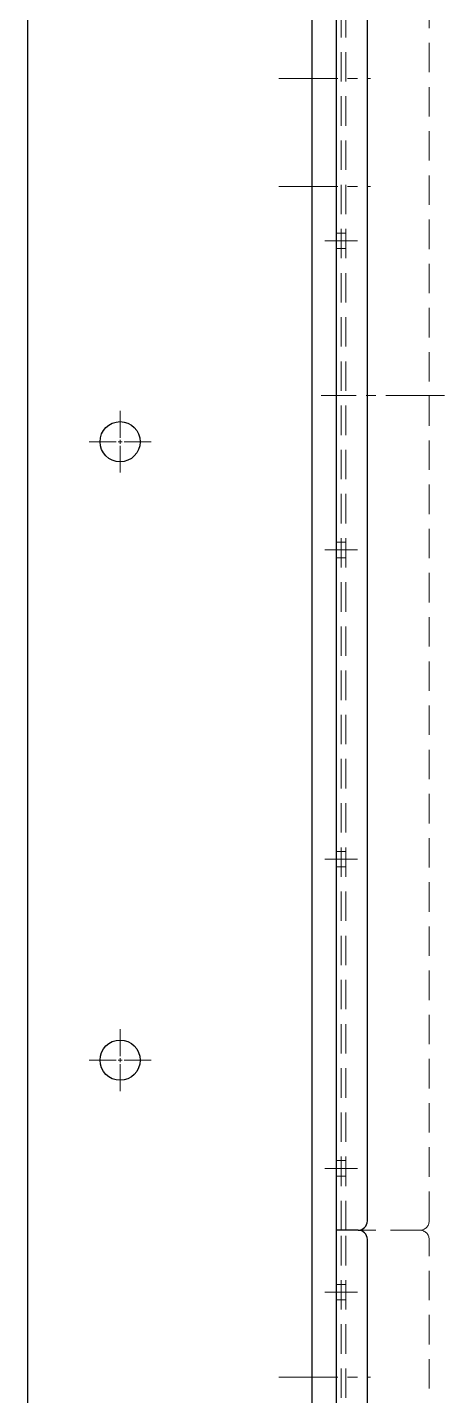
# Model space of a CAD drawing. Header units: millimetres. Extents: x 0 to 51411, y 0 to 16902.
# Drawn here: x 1445.7 to 1580.7, y 13792.4 to 14234.9 of the extents above; entities that cross this region are included whole.
import ezdxf

# ---------------------------------------------------------------- set-up
doc = ezdxf.new("R2010")
doc.units = ezdxf.units.MM
doc.linetypes.add('CENTER2', pattern=[28.575, 19.05, -3.175, 3.175, -3.175])
doc.linetypes.add('HIDDEN2', pattern=[4.7625, 3.175, -1.5875])
for name, color, linetype, lineweight in [('01_外形線', 7, 'Continuous', 25), ('03_かくれ線', 6, 'HIDDEN2', 13), ('04_中心線', 1, 'CENTER2', 9)]:
    doc.layers.add(name, color=color, linetype=linetype, lineweight=lineweight)

# ---------------------------------------------------------------- blocks, each defined once
blk = doc.blocks.new('*U1373')
at = {"layer": '04_中心線', "color": 0, "linetype": 'CENTER2', "transparency": 16777216}
for p, q in [((0, 1.3), (0, 10)), ((-10, 0), (-1.3, 0)), ((1.3, 0), (10, 0)), ((0, -10), (0, -1.3))]:
    blk.add_line(p, q, dxfattribs=at)
at = {"layer": '04_中心線', "color": 0, "linetype": 'Continuous', "transparency": 16777216}
for p, q in [((-0.65, 0), (0.65, 0)), ((0, -0.65), (0, 0.65))]:
    blk.add_line(p, q, dxfattribs=at)
blk = doc.blocks.new('*U1374')
at = {"layer": '04_中心線', "color": 0, "linetype": 'CENTER2', "transparency": 16777216}
for p, q in [((0, 1.3), (0, 10)), ((-10, 0), (-1.3, 0)), ((1.3, 0), (10, 0)), ((0, -10), (0, -1.3))]:
    blk.add_line(p, q, dxfattribs=at)
at = {"layer": '04_中心線', "color": 0, "linetype": 'Continuous', "transparency": 16777216}
for p, q in [((-0.65, 0), (0.65, 0)), ((0, -0.65), (0, 0.65))]:
    blk.add_line(p, q, dxfattribs=at)

msp = doc.modelspace()

# ---------------------------------------------------------------- linework, layer by layer
at = {"layer": '01_外形線'}
for p, q in [((1537.697, 15800.911), (1537.697, 13300.911)), ((1545.697, 13845.911), (1545.697, 14385.911)), ((1555.672, 13848.911), (1555.672, 14382.911)), ((1552.672, 13845.911), (1545.697, 13845.911)), ((1545.697, 13305.911), (1545.697, 13845.911)), ((1552.672, 13845.911), (1545.697, 13845.911)), ((1555.672, 13308.911), (1555.672, 13842.911))]:
    msp.add_line(p, q, dxfattribs=at)
msp.add_lwpolyline([(1445.697, 15800.911), (1445.697, 13300.911), (1545.697, 13300.911), (1545.697, 15800.911)], close=True, dxfattribs=at)
for centre in [(1475.697, 14100.911), (1475.697, 13900.911)]:
    msp.add_circle(centre, 6.5, dxfattribs=at)
for centre, start, end in [((1552.672, 13848.911), 270, 0), ((1552.672, 13842.911), 0, 90)]:
    msp.add_arc(centre, 3, start, end, dxfattribs=at)
at = {"layer": '03_かくれ線', "ltscale": 3}
for p, q in [((1547.172, 13845.911), (1547.172, 14385.911)), ((1548.672, 13845.911), (1548.672, 14385.911)), ((1575.672, 13848.911), (1575.672, 14382.911)), ((1572.672, 13845.911), (1545.697, 13845.911)), ((1547.172, 13305.911), (1547.172, 13845.911)), ((1548.672, 13305.911), (1548.672, 13845.911)), ((1575.672, 13308.911), (1575.672, 13842.911))]:
    msp.add_line(p, q, dxfattribs=at)
at = {"layer": '03_かくれ線'}
for p, q in [((1548.697, 14168.411), (1545.697, 14168.411)), ((1548.697, 14163.411), (1545.697, 14163.411)), ((1548.697, 14068.411), (1545.697, 14068.411)), ((1548.697, 14063.411), (1545.697, 14063.411)), ((1548.697, 13968.411), (1545.697, 13968.411)), ((1548.697, 13963.411), (1545.697, 13963.411)), ((1548.697, 13868.411), (1545.697, 13868.411)), ((1548.697, 13863.411), (1545.697, 13863.411)), ((1548.697, 13828.411), (1545.697, 13828.411)), ((1548.697, 13823.411), (1545.697, 13823.411))]:
    msp.add_line(p, q, dxfattribs=at)
at = {"layer": '03_かくれ線', "ltscale": 3}
for centre, start, end in [((1572.672, 13848.911), 270, 0), ((1572.672, 13842.911), 0, 90)]:
    msp.add_arc(centre, 3, start, end, dxfattribs=at)
at = {"layer": '04_中心線'}
for p, q in [((1527.044, 14218.409), (1556.659, 14218.409)), ((1527.044, 14183.409), (1556.659, 14183.409)), ((1552.447, 14165.911), (1541.947, 14165.911)), ((1580.672, 14115.911), (1540.697, 14115.911)), ((1552.447, 14065.911), (1541.947, 14065.911)), ((1552.447, 13965.911), (1541.947, 13965.911)), ((1552.447, 13865.911), (1541.947, 13865.911)), ((1552.447, 13825.911), (1541.947, 13825.911)), ((1527.044, 13798.409), (1556.659, 13798.409))]:
    msp.add_line(p, q, dxfattribs=at)

# ---------------------------------------------------------------- block references
at = {"layer": '04_中心線', "linetype": 'CENTER2', "rotation": 270}
for name, p in [('*U1373', (1475.697, 14100.911)), ('*U1374', (1475.697, 13900.911))]:
    msp.add_blockref(name, p, dxfattribs=at)

doc.saveas('drawing.dxf')
